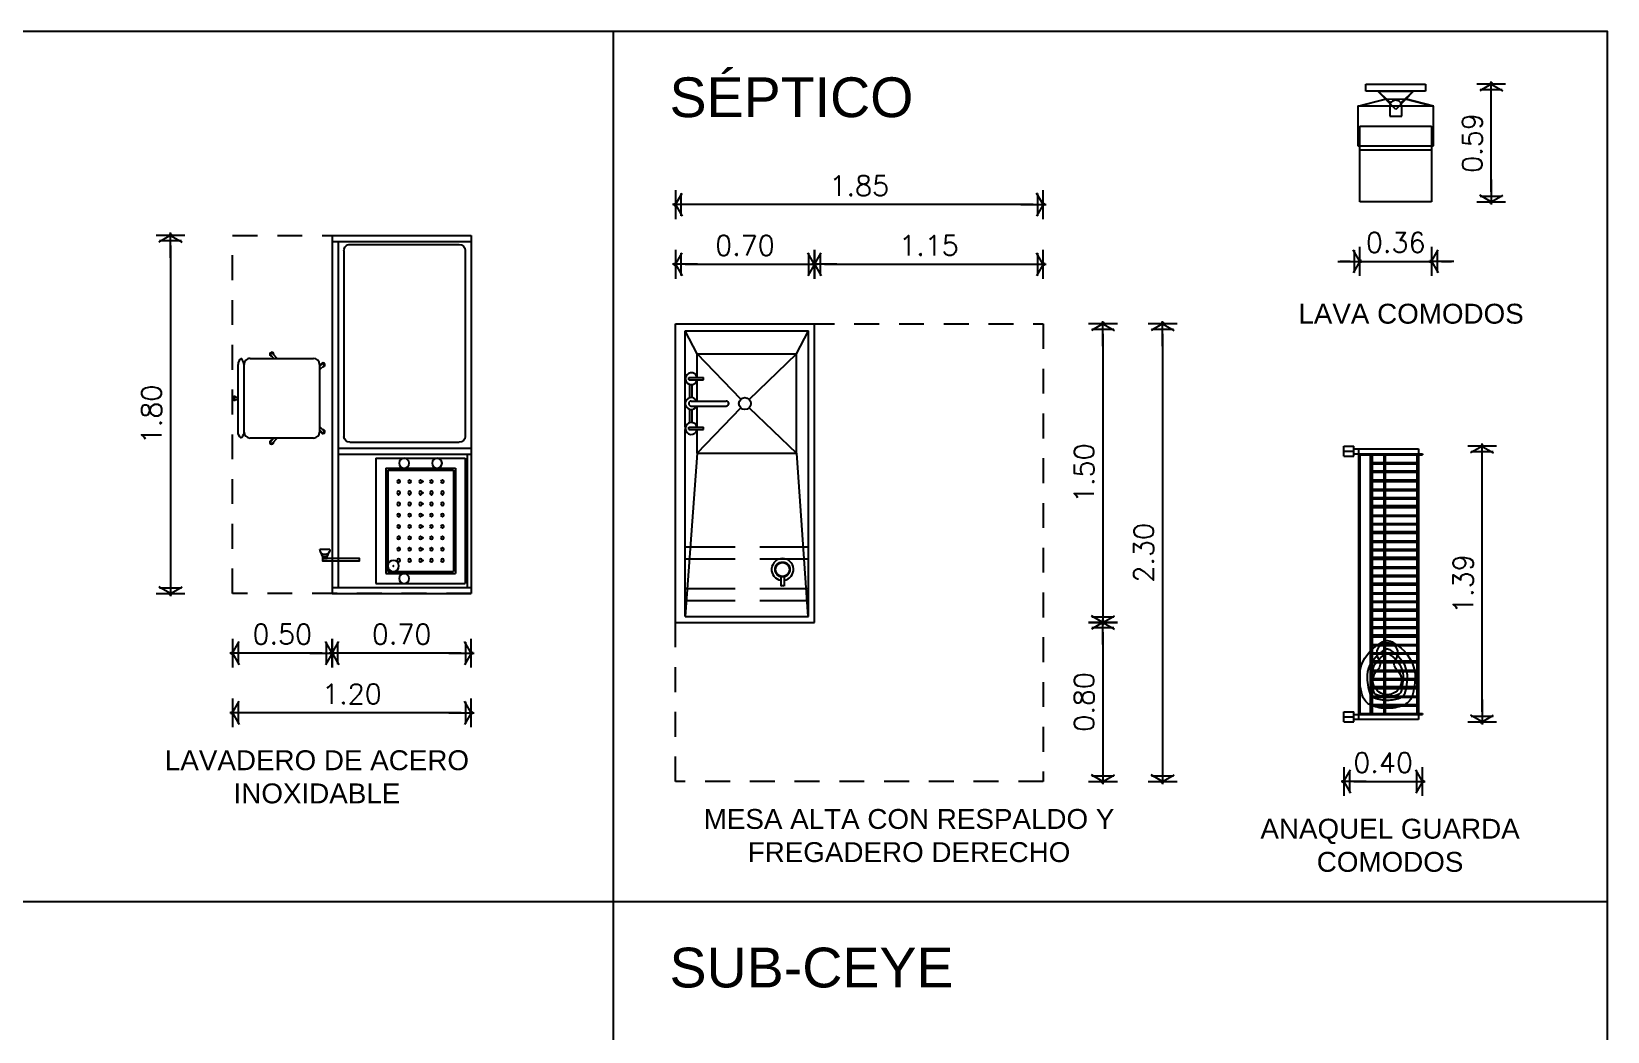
# Model space of a CAD drawing. Header units: millimetres. Extents: x 0 to 53.7, y -32.2 to -5.1.
# Drawn here: x 45.76 to 53.69, y -10.94 to -5.92 of the extents above; entities that cross this region are included whole.
import ezdxf

# ---------------------------------------------------------------- set-up
doc = ezdxf.new("R2010")
doc.units = ezdxf.units.MM
doc.header["$MEASUREMENT"] = 0
doc.linetypes.add('DASHED2', pattern=[0.375, 0.25, -0.125])
doc.linetypes.add('HIDDEN2', pattern=[0.1875, 0.125, -0.0625])
for name, color, linetype in [('Cot', 8, 'Continuous'), ('Mob', 8, 'Continuous'), ('Proy', 9, 'HIDDEN2'), ('Tex', 2, 'Continuous')]:
    doc.layers.add(name, color=color, linetype=linetype)
doc.styles.add('ARIAL', font='arial.ttf')
doc.styles.add('ROMANS', font='romans.shx')
doc.dimstyles.new('PAÑO', dxfattribs={"dimscale": 0.5, "dimtxt": 0.2, "dimasz": 0.1, "dimexe": 0.18, "dimexo": 0.0625, "dimgap": 0.09, "dimtad": 1, "dimzin": 0, "dimdsep": 46, "dimtxsty": 'ROMANS', "dimblk1": 'COTP', "dimblk2": 'COTP', "dimsah": 1, "dimcen": 0.09, "dimse1": 1, "dimse2": 1, "dimclrd": 256, "dimclrt": 2, "dimaunit": 1, "dimadec": 0, "dimazin": 0, "dimtfac": 1, "dimtix": 1, "dimtmove": 2, "dimatfit": 0, "dimldrblk": 'COTP', "dimfxl": 0.18, "dimtolj": 1, "dimtzin": 0, "dimarcsym": 0})

# ---------------------------------------------------------------- blocks, each defined once
blk = doc.blocks.new('A$C59090C2A')
at = {"linetype": 'Continuous'}
for p, q in [((0, -0.7), (0, 0)), ((1.8, 0), (0, 0)), ((0.03, -0.7), (0.03, 0)), ((0.7, -0.67), (0.7, 0)), ((0.73, -0.67), (0.73, 0)), ((1.77, -0.7), (1.77, 0)), ((1.8, -0.7), (1.8, 0)), ((0.7, -0.02), (0.03, -0.02)), ((0.05, -0.48), (0.05, -0.03)), ((0.68, -0.03), (0.05, -0.03)), ((0.68, -0.48), (0.68, -0.03)), ((0.76, -0.61), (0.76, -0.06)), ((1.725, -0.03), (0.79, -0.03)), ((1.755, -0.61), (1.755, -0.06)), ((0.1, -0.43), (0.1, -0.08)), ((0.63, -0.08), (0.1, -0.08)), ((0.11, -0.42), (0.11, -0.09)), ((0.62, -0.09), (0.11, -0.09)), ((0.62, -0.42), (0.62, -0.09)), ((0.63, -0.43), (0.63, -0.08)), ((0.63, -0.43), (0.1, -0.43)), ((0.62, -0.42), (0.11, -0.42)), ((0.68, -0.48), (0.05, -0.48)), ((1.8, -0.7), (0, -0.7)), ((1.77, -0.67), (0.03, -0.67)), ((0.1841, -0.7245), (0.2104, -0.7128)), ((0.2213, -0.7106), (0.2213, -0.7606)), ((1.725, -0.64), (0.79, -0.64)), ((0.1841, -0.7468), (0.2104, -0.7585))]:
    blk.add_line(p, q, dxfattribs=at)
for points in [[(0.1755, -0.7472), (0.1635, -0.7472), (0.1635, -0.5623), (0.1755, -0.5623)], [(0.1755, -0.724), (0.1841, -0.724), (0.1841, -0.7472), (0.1755, -0.7472)]]:
    blk.add_lwpolyline(points, close=True, dxfattribs=at)
for centre, radius in [((0.1667, -0.145), 0.00747), ((0.2233, -0.145), 0.00747), ((0.28, -0.145), 0.00747), ((0.3367, -0.145), 0.00747), ((0.3933, -0.145), 0.00747), ((0.45, -0.145), 0.00747), ((0.5067, -0.145), 0.00747), ((0.5633, -0.145), 0.00747), ((0.655, -0.1721), 0.0251), ((0.1667, -0.2), 0.00747), ((0.2233, -0.2), 0.00747), ((0.28, -0.2), 0.00747), ((0.3367, -0.2), 0.00747), ((0.3933, -0.2), 0.00747), ((0.45, -0.2), 0.00747), ((0.5067, -0.2), 0.00747), ((0.5633, -0.2), 0.00747), ((0.0749, -0.3377), 0.0251), ((0.1667, -0.255), 0.00747), ((0.1667, -0.31), 0.00747), ((0.2233, -0.255), 0.00747), ((0.2233, -0.31), 0.00747), ((0.28, -0.255), 0.00747), ((0.28, -0.31), 0.00747), ((0.3367, -0.255), 0.00747), ((0.3367, -0.31), 0.00747), ((0.3933, -0.255), 0.00747), ((0.3933, -0.31), 0.00747), ((0.45, -0.255), 0.00747), ((0.45, -0.31), 0.00747), ((0.5067, -0.255), 0.00747), ((0.5067, -0.31), 0.00747), ((0.5633, -0.255), 0.00747), ((0.5633, -0.31), 0.00747), ((0.655, -0.3377), 0.0251), ((0.1383, -0.3917), 0.0284), ((0.1383, -0.3917), 0.00149), ((0.1667, -0.365), 0.00747), ((0.2233, -0.365), 0.00747), ((0.28, -0.365), 0.00747), ((0.3367, -0.365), 0.00747), ((0.3933, -0.365), 0.00747), ((0.45, -0.365), 0.00747), ((0.5067, -0.365), 0.00747), ((0.5633, -0.365), 0.00747)]:
    blk.add_circle(centre, radius, dxfattribs=at)
for centre, radius, start, end in [((0.79, -0.06), 0.03, 90, 180), ((1.725, -0.06), 0.03, 0, 90), ((0.79, -0.61), 0.03, 180, 270), ((1.725, -0.61), 0.03, 270, 0), ((0.2206, -0.7356), 0.025, 88.36659, 271.63341)]:
    blk.add_arc(centre, radius, start, end, dxfattribs=at)
for p in [(0.4958, -0.145), (0.4958, -0.2), (0.1667, -0.2442), (0.2233, -0.2442), (0.28, -0.2442), (0.3367, -0.2442), (0.3933, -0.2442), (0.45, -0.2442), (0.4958, -0.255), (0.4958, -0.31), (0.5067, -0.2442), (0.5633, -0.2442), (0.4958, -0.365)]:
    blk.add_point(p, dxfattribs=at)
blk = doc.blocks.new('1 NIVEL$0$TOCOCIRUGIA$0$1003')
at = {"linetype": 'Continuous', "ltscale": 0.01}
for p, q in [((-0.458, 0.163), (-0.4375, 0.1428)), ((-0.4502, 0.1722), (-0.4372, 0.1592)), ((-0.4375, -0.17), (-0.4375, 0.17)), ((-0.4075, 0.2), (-0.0875, 0.2)), ((-0.2014, 0.2252), (-0.2237, 0.2)), ((-0.1923, 0.2174), (-0.2078, 0.2)), ((-0.0575, 0.17), (-0.0575, -0.17)), ((-0.0275, 0.17), (-0.0275, -0.17)), ((-0.01, 0.006), (-0.0275, 0.006)), ((-0.01, -0.006), (-0.0275, -0.006)), ((-0.458, -0.163), (-0.4375, -0.1428)), ((-0.4502, -0.1722), (-0.4372, -0.1592)), ((-0.0875, -0.2), (-0.4075, -0.2)), ((-0.2014, -0.2252), (-0.2237, -0.2)), ((-0.1923, -0.2174), (-0.2078, -0.2))]:
    blk.add_line(p, q, dxfattribs=at)
for centre, radius, start, end in [((-0.4545, 0.1679), 0.01, 352.18489, 278.85232), ((-0.4545, 0.1679), 0.006, 42.44267, 238.19135), ((-0.4075, 0.17), 0.03, 90, 180), ((-0.1969, 0.2212), 0.01, 264.88782, 191.64799), ((-0.1969, 0.2212), 0.006, 311.22113, 140.27917), ((-0.0875, 0.17), 0.03, 0, 90), ((-0.01, 0), 0.01, 216.8699, 143.1301), ((-0.01, 0), 0.006, 270, 90), ((-0.4545, -0.1679), 0.01, 81.14768, 7.81511), ((-0.4545, -0.1679), 0.006, 121.80865, 317.55733), ((-0.4075, -0.17), 0.03, 180, 270), ((-0.1969, -0.2212), 0.01, 168.35201, 95.11218), ((-0.1969, -0.2212), 0.006, 219.72083, 48.77887), ((-0.0875, -0.17), 0.03, 270, 0)]:
    blk.add_arc(centre, radius, start, end, dxfattribs=at)
for points in [[(-0.0575, 0.17), (-0.0529, 0.1857), (-0.044, 0.2165), (-0.0246, 0.1774), (-0.0275, 0.17)], [(-0.0575, -0.17), (-0.0529, -0.1857), (-0.044, -0.2165), (-0.0246, -0.1774), (-0.0275, -0.17)]]:
    blk.add_open_spline(points, degree=3, knots=[0, 0, 0, 0, 0.03324179, 0.065201, 0.065201, 0.065201, 0.065201], dxfattribs=at)
blk = doc.blocks.new('COTP')
at = {"color": 0}
for p, q in [((-2.24, 0), (0.28, 0)), ((0, -1.45), (0, 1.45))]:
    blk.add_line(p, q, dxfattribs=at)
at = {"color": 2}
for p, q in [((0.1, -0.17), (-0.67, 1.16)), ((0.1, 0.17), (-0.67, -1.16)), ((-0.56, -1.11), (-0.56, 1.11))]:
    blk.add_line(p, q, dxfattribs=at)
blk = doc.blocks.new('*D770')
at = {"layer": 'Cot', "lineweight": -2, "transparency": 16777216}
blk.add_line((47.9237, -9.0409), (47.3237, -9.0409), dxfattribs=at)
at = {"layer": 'Defpoints', "color": 0, "transparency": 16777216}
for p in [(47.2737, -8.7409), (47.9737, -8.7409), (47.2737, -9.0409)]:
    blk.add_point(p, dxfattribs=at)
at = {"layer": 'Cot', "lineweight": -2, "transparency": 16777216, "xscale": 0.05, "yscale": 0.05, "zscale": 0.05, "rotation": 180}
blk.add_blockref('COTP', (47.2737, -9.0409), dxfattribs=at)
at = {"layer": 'Cot', "lineweight": -2, "transparency": 16777216, "xscale": 0.05, "yscale": 0.05, "zscale": 0.05}
blk.add_blockref('COTP', (47.9737, -9.0409), dxfattribs=at)
at = {"layer": 'Cot', "color": 2, "transparency": 16777216, "insert": (47.6237, -8.9459), "char_height": 0.1, "attachment_point": 5, "style": 'ROMANS'}
blk.add_mtext('\\A1;0.70', dxfattribs=at)
blk = doc.blocks.new('*D771')
at = {"layer": 'Cot', "lineweight": -2, "transparency": 16777216}
blk.add_line((47.2237, -9.0409), (46.8237, -9.0409), dxfattribs=at)
at = {"layer": 'Defpoints', "color": 0, "transparency": 16777216}
for p in [(46.7737, -8.7409), (47.2737, -8.7409), (46.7737, -9.0409)]:
    blk.add_point(p, dxfattribs=at)
at = {"layer": 'Cot', "lineweight": -2, "transparency": 16777216, "xscale": 0.05, "yscale": 0.05, "zscale": 0.05, "rotation": 180}
blk.add_blockref('COTP', (46.7737, -9.0409), dxfattribs=at)
at = {"layer": 'Cot', "lineweight": -2, "transparency": 16777216, "xscale": 0.05, "yscale": 0.05, "zscale": 0.05}
blk.add_blockref('COTP', (47.2737, -9.0409), dxfattribs=at)
at = {"layer": 'Cot', "color": 2, "transparency": 16777216, "insert": (47.0237, -8.9459), "char_height": 0.1, "attachment_point": 5, "style": 'ROMANS'}
blk.add_mtext('\\A1;0.50', dxfattribs=at)
blk = doc.blocks.new('*D772')
at = {"layer": 'Cot', "lineweight": -2, "transparency": 16777216}
blk.add_line((47.9237, -9.3409), (46.8237, -9.3409), dxfattribs=at)
at = {"layer": 'Defpoints', "color": 0, "transparency": 16777216}
for p in [(46.7737, -7.7588), (47.9737, -7.8409), (46.7737, -9.3409)]:
    blk.add_point(p, dxfattribs=at)
at = {"layer": 'Cot', "lineweight": -2, "transparency": 16777216, "xscale": 0.05, "yscale": 0.05, "zscale": 0.05, "rotation": 180}
blk.add_blockref('COTP', (46.7737, -9.3409), dxfattribs=at)
at = {"layer": 'Cot', "lineweight": -2, "transparency": 16777216, "xscale": 0.05, "yscale": 0.05, "zscale": 0.05}
blk.add_blockref('COTP', (47.9737, -9.3409), dxfattribs=at)
at = {"layer": 'Cot', "color": 2, "transparency": 16777216, "insert": (47.3737, -9.2459), "char_height": 0.1, "attachment_point": 5, "style": 'ROMANS'}
blk.add_mtext('\\A1;1.20', dxfattribs=at)
blk = doc.blocks.new('*D773')
at = {"layer": 'Cot', "lineweight": -2, "transparency": 16777216}
blk.add_line((46.4614, -6.9909), (46.4614, -8.6909), dxfattribs=at)
at = {"layer": 'Defpoints', "color": 0, "transparency": 16777216}
for p in [(46.7737, -6.9409), (46.4614, -8.7409), (46.7737, -8.7409)]:
    blk.add_point(p, dxfattribs=at)
at = {"layer": 'Cot', "lineweight": -2, "transparency": 16777216, "xscale": 0.05, "yscale": 0.05, "zscale": 0.05}
for p, rotation in [((46.4614, -6.9409), 90), ((46.4614, -8.7409), 270)]:
    blk.add_blockref('COTP', p, dxfattribs=dict(at, rotation=rotation))
at = {"layer": 'Cot', "color": 2, "transparency": 16777216, "insert": (46.3664, -7.8409), "char_height": 0.1, "attachment_point": 5, "rotation": 90, "style": 'ROMANS'}
blk.add_mtext('\\A1;1.80', dxfattribs=at)
blk = doc.blocks.new('1-LAVA-COMODOS')
for p, q in [((-0.15, -0.035), (-0.15, 0)), ((-0.15, 0), (0.15, 0)), ((0.15, 0), (0.15, -0.035)), ((-0.19, -0.11), (-0.0479, -0.07295)), ((-0.19, -0.11), (-0.05156, -0.07391)), ((0.15, -0.035), (-0.15, -0.035)), ((-0.09, -0.035), (-0.02508, -0.09353)), ((-0.09, -0.035), (0.09, -0.035)), ((0, -0.12609), (-0.09, -0.035)), ((-0.05156, -0.07391), (0.04791, -0.07295)), ((0.09, -0.035), (0, -0.12609)), ((0.09, -0.035), (0.02508, -0.09353)), ((0.19, -0.11), (0.04791, -0.07295)), ((0.04791, -0.07295), (0.19, -0.11)), ((0.19, -0.11), (-0.19, -0.11)), ((-0.19, -0.11), (-0.19, -0.31)), ((0.19, -0.11), (-0.19, -0.11)), ((-0.029423, -0.104146), (-0.03, -0.11)), ((-0.03, -0.11), (-0.03, -0.16)), ((-0.03, -0.11), (-0.03, -0.11)), ((-0.027716, -0.098518), (-0.029423, -0.104146)), ((-0.024943, -0.093331), (-0.027716, -0.098518)), ((-0.021211, -0.088784), (-0.024943, -0.093331)), ((-0.016663, -0.085053), (-0.021211, -0.088784)), ((-0.011475, -0.082282), (-0.016663, -0.085053)), ((-0.005846, -0.080575), (-0.011475, -0.082282)), ((0, -0.08), (-0.005846, -0.080575)), ((0.005847, -0.080575), (0, -0.08)), ((0.011475, -0.082282), (0.005847, -0.080575)), ((0.016663, -0.085053), (0.011475, -0.082282)), ((0.021211, -0.088784), (0.016663, -0.085053)), ((0.024943, -0.093331), (0.021211, -0.088784)), ((0.027716, -0.098518), (0.024943, -0.093331)), ((0.029423, -0.104146), (0.027716, -0.098518)), ((0.03, -0.11), (0.029423, -0.104146)), ((0.03, -0.16), (0.03, -0.11)), ((0.19, -0.31), (0.19, -0.11)), ((-0.18, -0.59), (-0.18, -0.21)), ((-0.18, -0.21), (0.18, -0.21)), ((-0.03, -0.16), (0.03, -0.16)), ((0.18, -0.21), (0.18, -0.59)), ((-0.19, -0.31), (0.19, -0.31)), ((-0.18, -0.31), (0.18, -0.31)), ((-0.18, -0.59), (-0.18, -0.31)), ((0.18, -0.31), (0.18, -0.59)), ((-0.18, -0.33), (0.18, -0.33)), ((0.18, -0.59), (-0.18, -0.59)), ((0.18, -0.59), (-0.18, -0.59))]:
    blk.add_line(p, q)
blk = doc.blocks.new('A$C2FC920FD')
at = {"ltscale": 0.25}
for p, q in [((-0.395, 1.3475), (-0.395, 1.3425)), ((-0.05, 1.3475), (-0.395, 1.3475)), ((-0.375, 1.3725), (-0.375, 1.3475)), ((-0.05, 1.3725), (-0.375, 1.3725)), ((-0.134, 0.0375), (-0.134, 1.3475)), ((-0.075, 0.0125), (-0.075, 1.3725)), ((0, 1.385), (-0.05, 1.385)), ((-0.05, 1.335), (-0.05, 1.385)), ((0, 1.36), (-0.05, 1.36)), ((0, 1.335), (0, 1.385)), ((-0.075, 1.3425), (-0.395, 1.3425)), ((-0.375, 1.3425), (-0.375, 0.0425)), ((-0.366, 1.3425), (-0.366, 0.0425)), ((-0.143, 1.3037), (-0.366, 1.3037)), ((-0.143, 1.2977), (-0.366, 1.2977)), ((-0.209, 0.0425), (-0.209, 1.3425)), ((-0.203, 0.0425), (-0.203, 1.3425)), ((-0.143, 0.0425), (-0.143, 1.3425)), ((-0.081, 0.0425), (-0.081, 1.3425)), ((0, 1.335), (-0.05, 1.335)), ((-0.134, 1.217), (-0.375, 1.217)), ((-0.134, 1.208), (-0.375, 1.208)), ((-0.143, 1.2618), (-0.366, 1.2618)), ((-0.143, 1.2558), (-0.366, 1.2558)), ((-0.143, 1.1692), (-0.366, 1.1692)), ((-0.143, 1.1632), (-0.366, 1.1632)), ((-0.143, 1.1273), (-0.366, 1.1273)), ((-0.143, 1.1213), (-0.366, 1.1213)), ((-0.134, 1.087), (-0.375, 1.087)), ((-0.134, 1.078), (-0.375, 1.078)), ((-0.143, 1.0392), (-0.366, 1.0392)), ((-0.143, 1.0332), (-0.366, 1.0332)), ((-0.134, 0.957), (-0.375, 0.957)), ((-0.143, 0.9973), (-0.366, 0.9973)), ((-0.143, 0.9913), (-0.366, 0.9913)), ((-0.134, 0.948), (-0.375, 0.948)), ((-0.143, 0.9092), (-0.366, 0.9092)), ((-0.143, 0.9032), (-0.366, 0.9032)), ((-0.134, 0.827), (-0.375, 0.827)), ((-0.134, 0.818), (-0.375, 0.818)), ((-0.143, 0.8673), (-0.366, 0.8673)), ((-0.143, 0.8613), (-0.366, 0.8613)), ((-0.143, 0.7792), (-0.366, 0.7792)), ((-0.143, 0.7732), (-0.366, 0.7732)), ((-0.143, 0.7373), (-0.366, 0.7373)), ((-0.143, 0.7313), (-0.366, 0.7313)), ((-0.134, 0.697), (-0.375, 0.697)), ((-0.134, 0.688), (-0.375, 0.688)), ((-0.143, 0.6492), (-0.366, 0.6492)), ((-0.143, 0.6432), (-0.366, 0.6432)), ((-0.134, 0.567), (-0.375, 0.567)), ((-0.134, 0.558), (-0.375, 0.558)), ((-0.143, 0.6073), (-0.366, 0.6073)), ((-0.143, 0.6013), (-0.366, 0.6013)), ((-0.143, 0.5192), (-0.366, 0.5192)), ((-0.143, 0.5132), (-0.366, 0.5132)), ((-0.143, 0.4773), (-0.366, 0.4773)), ((-0.134, 0.437), (-0.375, 0.437)), ((-0.134, 0.428), (-0.375, 0.428)), ((-0.143, 0.4713), (-0.366, 0.4713)), ((-0.143, 0.3892), (-0.366, 0.3892)), ((-0.143, 0.3832), (-0.366, 0.3832)), ((-0.143, 0.3473), (-0.366, 0.3473)), ((-0.143, 0.3413), (-0.366, 0.3413)), ((-0.134, 0.307), (-0.375, 0.307)), ((-0.134, 0.298), (-0.375, 0.298)), ((-0.143, 0.2592), (-0.366, 0.2592)), ((-0.143, 0.2532), (-0.366, 0.2532)), ((-0.134, 0.177), (-0.375, 0.177)), ((-0.134, 0.168), (-0.375, 0.168)), ((-0.143, 0.2173), (-0.366, 0.2173)), ((-0.143, 0.2113), (-0.366, 0.2113)), ((-0.143, 0.1292), (-0.366, 0.1292)), ((-0.143, 0.1232), (-0.366, 0.1232)), ((-0.143, 0.0873), (-0.366, 0.0873)), ((-0.143, 0.0813), (-0.366, 0.0813)), ((-0.395, 0.0425), (-0.395, 0.0375)), ((-0.075, 0.0425), (-0.395, 0.0425)), ((-0.05, 0.0375), (-0.395, 0.0375)), ((-0.375, 0.0375), (-0.375, 0.0125)), ((-0.375, 0.0125), (-0.05, 0.0125)), ((0, 0.05), (-0.05, 0.05)), ((-0.05, 0), (-0.05, 0.05)), ((0, 0.025), (-0.05, 0.025)), ((0, 0), (-0.05, 0)), ((0, 0), (0, 0.05))]:
    blk.add_line(p, q, dxfattribs=at)
for p, q in [((-0.141, 0.9188), (-0.141, 0.9313)), ((-0.141, 0.6688), (-0.141, 0.6813))]:
    blk.add_line(p, q)
for centre, radius, start, end in [((-0.2181, 0.3458, 0), 0.052, 316.23826, 223.76174), ((-0.1095, 0.1654, 0), 0.2711, 121.16719, 126.33555), ((-0.2181, 0.3561, 0), 0.052, 52.47103, 127.52897), ((-0.3267, 0.1654, 0), 0.2711, 53.66445, 58.83281), ((-0.161, 0.2184, 0), 0.1981, 123.41907, 174.30393), ((-0.2751, 0.2184, 0), 0.1981, 5.69607, 56.58093), ((0.0102, 0.2329, 0), 0.3683, 179.1977, 196.69807), ((-0.2181, 0.2081, 0), 0.072, 131.54111, 48.45889), ((-0.3012, 0.2945, 0), 0.0481, 310.3733, 18.55251), ((-0.1349, 0.2945, 0), 0.0481, 161.44749, 229.6267), ((-0.3785, 0.2282, 0), 0.3006, 339.11542, 1.88467), ((-0.2627, 0.1616, 0), 0.087, 203.35598, 246.58578), ((-0.2232, 0.2743, 0), 0.2063, 248.94924, 271.41556), ((-0.213, 0.2743, 0), 0.2063, 268.58444, 291.05076), ((-0.1696, 0.1553, 0), 0.0797, 292.71482, 334.53953)]:
    blk.add_arc(centre, radius, start, end)
at = {"ltscale": 0.03}
for centre, radius, start, end in [((-0.161, 0.2184, 0), 0.1581, 123.05602, 173.70136), ((-0.161, 0.2184, 0), 0.1381, 122.80266, 174.30393), ((-0.1095, 0.1654, 0), 0.2311, 121.20822, 126.59222), ((-0.1095, 0.1654, 0), 0.2111, 121.38075, 126.76169), ((-0.2184, 0.3512, 0), 0.016, 56.75633, 132.51092), ((-0.2181, 0.3449, 0), 0.00146, 27.64988, 152.35012), ((-0.3267, 0.1654, 0), 0.2111, 53.23831, 58.61925), ((-0.3267, 0.1654, 0), 0.2311, 53.40778, 59.5595), ((-0.2751, 0.2184, 0), 0.1381, 6.49611, 57.19734), ((-0.2751, 0.2184, 0), 0.1581, 6.16858, 56.94398), ((0.0102, 0.2329, 0), 0.3283, 179.50432, 196.24106), ((0.0102, 0.2329, 0), 0.3083, 179.1977, 195.89029), ((-0.3785, 0.2282, 0), 0.2406, 339.84998, 1.39273), ((-0.3785, 0.2282, 0), 0.2606, 339.5153, 1.58596), ((-0.2627, 0.1616, 0), 0.047, 205.84165, 245.67996), ((-0.2627, 0.1616, 0), 0.027, 208.97551, 244.49314), ((-0.2232, 0.2743, 0), 0.1663, 249.26185, 271.75607), ((-0.2232, 0.2743, 0), 0.1463, 249.53276, 271.99617), ((-0.213, 0.2743, 0), 0.1463, 268.00383, 289.38473), ((-0.213, 0.2743, 0), 0.1663, 268.24393, 290.8267), ((-0.1696, 0.1553, 0), 0.0397, 293.45227, 332.55109)]:
    blk.add_arc(centre, radius, start, end, dxfattribs=at)
at = {"ltscale": 0.01}
blk.add_arc((-0.1696, 0.1553, 0), 0.0197, 285.41229, 329.5581, dxfattribs=at)
blk = doc.blocks.new('A$C0E675AD5')
at = {"linetype": 'Continuous'}
for p, q in [((0, 0), (0.7, 0)), ((0, -0.5187), (0, 0)), ((0.7, -1.5), (0.7, 0)), ((0.05, -0.035), (0.67, -0.035)), ((0.11, -0.15), (0.05, -0.035)), ((0.05, -0.5187), (0.05, -0.035)), ((0.61, -0.15), (0.67, -0.035)), ((0.67, -1.47), (0.67, -0.035)), ((0.11, -0.15), (0.61, -0.15)), ((0.3292, -0.3784), (0.11, -0.15)), ((0.11, -0.2687), (0.11, -0.15)), ((0.3716, -0.3792), (0.61, -0.15)), ((0.61, -0.65), (0.61, -0.15)), ((0.05, -0.2687), (0.0507, -0.2687)), ((0.05, -0.2812), (0.0507, -0.2812)), ((0.0675, -0.2812), (0.0675, -0.2687)), ((0.0675, -0.2687), (0.141, -0.2687)), ((0.0675, -0.2812), (0.141, -0.2812)), ((0.0731, -0.3708), (0.0731, -0.3042)), ((0.0851, -0.3704), (0.0851, -0.3046)), ((0.11, -0.3875), (0.11, -0.2812)), ((0.141, -0.2812), (0.141, -0.2687)), ((0.08, -0.3875), (0.2564, -0.3875)), ((0.0731, -0.4958), (0.0731, -0.4292)), ((0.08, -0.4125), (0.2564, -0.4125)), ((0.0851, -0.4954), (0.0851, -0.4296)), ((0.11, -0.5187), (0.11, -0.4125)), ((0.11, -0.65), (0.3292, -0.4216)), ((0.3716, -0.4208), (0.61, -0.65)), ((0, -1.5), (0, -0.5187)), ((0.05, -0.5187), (0.0507, -0.5187)), ((0.05, -1.47), (0.05, -0.5312)), ((0.05, -0.5312), (0.0507, -0.5312)), ((0.0675, -0.5187), (0.141, -0.5187)), ((0.0675, -0.5312), (0.0675, -0.5187)), ((0.0675, -0.5312), (0.141, -0.5312)), ((0.11, -0.65), (0.11, -0.5312)), ((0.141, -0.5312), (0.141, -0.5187)), ((0.11, -0.65), (0.05, -1.47)), ((0.11, -0.65), (0.61, -0.65)), ((0.61, -0.65), (0.6667, -1.47)), ((0, -1.5), (0.7, -1.5)), ((0.05, -1.47), (0.67, -1.47))]:
    blk.add_line(p, q, dxfattribs=at)
at = {"linetype": 'DASHED2'}
for p, q in [((0.05, -1.12), (0.67, -1.12)), ((0.05, -1.18), (0.67, -1.18)), ((0.05, -1.3299), (0.67, -1.3299)), ((0.05, -1.39), (0.67, -1.39))]:
    blk.add_line(p, q, dxfattribs=at)
for p, q in [((0.5309, -1.2707), (0.5309, -1.3185)), ((0.5469, -1.2707), (0.5469, -1.3185))]:
    blk.add_line(p, q)
at = {"linetype": 'HIDDEN2', "ltscale": 0.25}
for q in [(0, -1.45), (0.05, -1.5)]:
    blk.add_line((0, -1.5), q, dxfattribs=at)
at = {"linetype": 'Continuous'}
blk.add_circle((0.35, -0.4), 0.03, dxfattribs=at)
for radius in [0.0375, 0.035]:
    blk.add_circle((0.5389, -1.2341), radius)
for centre, radius, start, end in [((0.08, -0.275), 0.03, 12.0247, 347.9753), ((0.08, -0.4), 0.03, 24.62432, 335.37568), ((0.08, -0.4), 0.0125, 90, 270), ((0.2564, -0.4), 0.0125, 270, 90), ((0.08, -0.525), 0.03, 12.0247, 347.9753)]:
    blk.add_arc(centre, radius, start, end, dxfattribs=at)
for centre, radius, start, end in [((0.5389, -1.2341), 0.055, 278.3636, 261.6364), ((0.5389, -1.3275), 0.012, 48.31252, 131.68748)]:
    blk.add_arc(centre, radius, start, end)
blk = doc.blocks.new('*D814')
at = {"layer": 'Cot', "lineweight": -2, "transparency": 16777216}
blk.add_line((49.0499, -7.0861), (49.6499, -7.0861), dxfattribs=at)
at = {"layer": 'Defpoints', "color": 0, "transparency": 16777216}
for p in [(49.6999, -7.0861), (48.9999, -7.3861), (49.6999, -7.3861)]:
    blk.add_point(p, dxfattribs=at)
at = {"layer": 'Cot', "lineweight": -2, "transparency": 16777216, "xscale": 0.05, "yscale": 0.05, "zscale": 0.05, "rotation": 180}
blk.add_blockref('COTP', (48.9999, -7.0861), dxfattribs=at)
at = {"layer": 'Cot', "lineweight": -2, "transparency": 16777216, "xscale": 0.05, "yscale": 0.05, "zscale": 0.05}
blk.add_blockref('COTP', (49.6999, -7.0861), dxfattribs=at)
at = {"layer": 'Cot', "color": 2, "transparency": 16777216, "insert": (49.3499, -6.9911), "char_height": 0.1, "attachment_point": 5, "style": 'ROMANS'}
blk.add_mtext('\\A1;0.70', dxfattribs=at)
blk = doc.blocks.new('*D815')
at = {"layer": 'Cot', "lineweight": -2, "transparency": 16777216}
blk.add_line((49.7499, -7.0861), (50.7999, -7.0861), dxfattribs=at)
at = {"layer": 'Defpoints', "color": 0, "transparency": 16777216}
for p in [(50.8499, -7.0861), (49.6999, -7.3861), (50.8499, -7.3861)]:
    blk.add_point(p, dxfattribs=at)
at = {"layer": 'Cot', "lineweight": -2, "transparency": 16777216, "xscale": 0.05, "yscale": 0.05, "zscale": 0.05, "rotation": 180}
blk.add_blockref('COTP', (49.6999, -7.0861), dxfattribs=at)
at = {"layer": 'Cot', "lineweight": -2, "transparency": 16777216, "xscale": 0.05, "yscale": 0.05, "zscale": 0.05}
blk.add_blockref('COTP', (50.8499, -7.0861), dxfattribs=at)
at = {"layer": 'Cot', "color": 2, "transparency": 16777216, "insert": (50.2749, -6.9911), "char_height": 0.1, "attachment_point": 5, "style": 'ROMANS'}
blk.add_mtext('\\A1;1.15', dxfattribs=at)
blk = doc.blocks.new('*D816')
at = {"layer": 'Cot', "lineweight": -2, "transparency": 16777216}
blk.add_line((50.7999, -6.7861), (49.0499, -6.7861), dxfattribs=at)
at = {"layer": 'Defpoints', "color": 0, "transparency": 16777216}
for p in [(48.9999, -6.7861), (48.9999, -7.3861), (50.8499, -7.3861)]:
    blk.add_point(p, dxfattribs=at)
at = {"layer": 'Cot', "lineweight": -2, "transparency": 16777216, "xscale": 0.05, "yscale": 0.05, "zscale": 0.05, "rotation": 180}
blk.add_blockref('COTP', (48.9999, -6.7861), dxfattribs=at)
at = {"layer": 'Cot', "lineweight": -2, "transparency": 16777216, "xscale": 0.05, "yscale": 0.05, "zscale": 0.05}
blk.add_blockref('COTP', (50.8499, -6.7861), dxfattribs=at)
at = {"layer": 'Cot', "color": 2, "transparency": 16777216, "insert": (49.9249, -6.6911), "char_height": 0.1, "attachment_point": 5, "style": 'ROMANS'}
blk.add_mtext('\\A1;1.85', dxfattribs=at)
blk = doc.blocks.new('*D817')
at = {"layer": 'Cot', "lineweight": -2, "transparency": 16777216}
blk.add_line((51.1499, -7.4361), (51.1499, -8.8361), dxfattribs=at)
at = {"layer": 'Defpoints', "color": 0, "transparency": 16777216}
for p in [(49.6999, -7.3861), (49.6999, -8.8861), (51.1499, -8.8861)]:
    blk.add_point(p, dxfattribs=at)
at = {"layer": 'Cot', "lineweight": -2, "transparency": 16777216, "xscale": 0.05, "yscale": 0.05, "zscale": 0.05}
for p, rotation in [((51.1499, -7.3861), 90), ((51.1499, -8.8861), 270)]:
    blk.add_blockref('COTP', p, dxfattribs=dict(at, rotation=rotation))
at = {"layer": 'Cot', "color": 2, "transparency": 16777216, "insert": (51.0549, -8.1361), "char_height": 0.1, "attachment_point": 5, "rotation": 90, "style": 'ROMANS'}
blk.add_mtext('\\A1;1.50', dxfattribs=at)
blk = doc.blocks.new('*D818')
at = {"layer": 'Cot', "lineweight": -2, "transparency": 16777216}
blk.add_line((51.1499, -8.9361), (51.1499, -9.6361), dxfattribs=at)
at = {"layer": 'Defpoints', "color": 0, "transparency": 16777216}
for p in [(49.6999, -8.8861), (50.8499, -9.6861), (51.1499, -9.6861)]:
    blk.add_point(p, dxfattribs=at)
at = {"layer": 'Cot', "lineweight": -2, "transparency": 16777216, "xscale": 0.05, "yscale": 0.05, "zscale": 0.05}
for p, rotation in [((51.1499, -8.8861), 90), ((51.1499, -9.6861), 270)]:
    blk.add_blockref('COTP', p, dxfattribs=dict(at, rotation=rotation))
at = {"layer": 'Cot', "color": 2, "transparency": 16777216, "insert": (51.0549, -9.2861), "char_height": 0.1, "attachment_point": 5, "rotation": 90, "style": 'ROMANS'}
blk.add_mtext('\\A1;0.80', dxfattribs=at)
blk = doc.blocks.new('*D819')
at = {"layer": 'Cot', "lineweight": -2, "transparency": 16777216}
blk.add_line((51.4499, -7.4361), (51.4499, -9.6361), dxfattribs=at)
at = {"layer": 'Defpoints', "color": 0, "transparency": 16777216}
for p in [(50.8499, -7.3861), (50.8499, -9.6861), (51.4499, -9.6861)]:
    blk.add_point(p, dxfattribs=at)
at = {"layer": 'Cot', "lineweight": -2, "transparency": 16777216, "xscale": 0.05, "yscale": 0.05, "zscale": 0.05}
for p, rotation in [((51.4499, -7.3861), 90), ((51.4499, -9.6861), 270)]:
    blk.add_blockref('COTP', p, dxfattribs=dict(at, rotation=rotation))
at = {"layer": 'Cot', "color": 2, "transparency": 16777216, "insert": (51.3549, -8.5361), "char_height": 0.1, "attachment_point": 5, "rotation": 90, "style": 'ROMANS'}
blk.add_mtext('\\A1;2.30', dxfattribs=at)
blk = doc.blocks.new('*D820')
at = {"layer": 'Cot', "lineweight": -2, "transparency": 16777216}
blk.add_line((53.1023, -6.7212), (53.1023, -6.2312), dxfattribs=at)
at = {"layer": 'Defpoints', "color": 0, "transparency": 16777216}
for p in [(52.6223, -6.1812), (53.1023, -6.1812), (52.6223, -6.7712)]:
    blk.add_point(p, dxfattribs=at)
at = {"layer": 'Cot', "lineweight": -2, "transparency": 16777216, "xscale": 0.05, "yscale": 0.05, "zscale": 0.05}
for p, rotation in [((53.1023, -6.1812), 90), ((53.1023, -6.7712), 270)]:
    blk.add_blockref('COTP', p, dxfattribs=dict(at, rotation=rotation))
at = {"layer": 'Cot', "color": 2, "transparency": 16777216, "insert": (53.0073, -6.4762), "char_height": 0.1, "attachment_point": 5, "rotation": 90, "style": 'ROMANS'}
blk.add_mtext('\\A1;0.59', dxfattribs=at)
blk = doc.blocks.new('*D821')
at = {"layer": 'Cot', "lineweight": -2, "transparency": 16777216}
for p, q in [((52.3923, -7.0712), (52.3423, -7.0712)), ((52.4423, -7.0712), (52.8023, -7.0712)), ((52.8523, -7.0712), (52.9023, -7.0712))]:
    blk.add_line(p, q, dxfattribs=at)
at = {"layer": 'Defpoints', "color": 0, "transparency": 16777216}
for p in [(52.4423, -6.7712), (52.8023, -6.7712), (52.8023, -7.0712)]:
    blk.add_point(p, dxfattribs=at)
at = {"layer": 'Cot', "lineweight": -2, "transparency": 16777216, "xscale": 0.05, "yscale": 0.05, "zscale": 0.05}
blk.add_blockref('COTP', (52.4423, -7.0712), dxfattribs=at)
at = {"layer": 'Cot', "lineweight": -2, "transparency": 16777216, "xscale": 0.05, "yscale": 0.05, "zscale": 0.05, "rotation": 180}
blk.add_blockref('COTP', (52.8023, -7.0712), dxfattribs=at)
at = {"layer": 'Cot', "color": 2, "transparency": 16777216, "insert": (52.6223, -6.9762), "char_height": 0.1, "attachment_point": 5, "style": 'ROMANS'}
blk.add_mtext('\\A1;0.36', dxfattribs=at)
blk = doc.blocks.new('*D822')
at = {"layer": 'Cot', "lineweight": -2, "transparency": 16777216}
blk.add_line((52.4116, -9.6861), (52.7066, -9.6861), dxfattribs=at)
at = {"layer": 'Defpoints', "color": 0, "transparency": 16777216}
for p in [(52.7566, -9.3461), (52.3616, -9.3611), (52.7566, -9.6861)]:
    blk.add_point(p, dxfattribs=at)
at = {"layer": 'Cot', "lineweight": -2, "transparency": 16777216, "xscale": 0.05, "yscale": 0.05, "zscale": 0.05, "rotation": 180}
blk.add_blockref('COTP', (52.3616, -9.6861), dxfattribs=at)
at = {"layer": 'Cot', "lineweight": -2, "transparency": 16777216, "xscale": 0.05, "yscale": 0.05, "zscale": 0.05}
blk.add_blockref('COTP', (52.7566, -9.6861), dxfattribs=at)
at = {"layer": 'Cot', "color": 2, "transparency": 16777216, "insert": (52.5591, -9.5911), "char_height": 0.1, "attachment_point": 5, "style": 'ROMANS'}
blk.add_mtext('\\A1;0.40', dxfattribs=at)
blk = doc.blocks.new('*D823')
at = {"layer": 'Cot', "lineweight": -2, "transparency": 16777216}
blk.add_line((53.0566, -9.3361), (53.0566, -8.0511), dxfattribs=at)
at = {"layer": 'Defpoints', "color": 0, "transparency": 16777216}
for p in [(52.4116, -8.0011), (53.0566, -8.0011), (52.4116, -9.3861)]:
    blk.add_point(p, dxfattribs=at)
at = {"layer": 'Cot', "lineweight": -2, "transparency": 16777216, "xscale": 0.05, "yscale": 0.05, "zscale": 0.05}
for p, rotation in [((53.0566, -8.0011), 90), ((53.0566, -9.3861), 270)]:
    blk.add_blockref('COTP', p, dxfattribs=dict(at, rotation=rotation))
at = {"layer": 'Cot', "color": 2, "transparency": 16777216, "insert": (52.9616, -8.6936), "char_height": 0.1, "attachment_point": 5, "rotation": 90, "style": 'ROMANS'}
blk.add_mtext('\\A1;1.39', dxfattribs=at)

msp = doc.modelspace()

# ---------------------------------------------------------------- linework, layer by layer
at = {"layer": 'Proy'}
for points in [[(47.9737, -6.9409), (47.9737, -8.7409), (46.7737, -8.7409), (46.7737, -6.9409)], [(48.9999, -7.3861), (50.8499, -7.3861), (50.8499, -9.6861), (48.9999, -9.6861)]]:
    msp.add_lwpolyline(points, close=True, dxfattribs=at)
at = {"layer": 'Tex'}
for p, q in [((48.6869, -5.9159), (48.6869, -16.6659)), ((53.6869, -10.2909), (37.9869, -10.2909))]:
    msp.add_line(p, q, dxfattribs=at)
msp.add_lwpolyline([(28.6869, -5.9159), (28.6869, -16.6659), (53.6869, -16.6659), (53.6869, -5.9159)], close=True, dxfattribs=at)

# ---------------------------------------------------------------- block references
at = {"layer": 'Mob', "ltscale": 0.5}
for name, p in [('1-LAVA-COMODOS', (52.6223, -6.1812)), ('A$C0E675AD5', (48.9999, -7.3861))]:
    msp.add_blockref(name, p, dxfattribs=at)
at = {"layer": 'Mob', "xscale": -1, "rotation": 270}
msp.add_blockref('A$C59090C2A', (47.9737, -8.7409), dxfattribs=at)
at = {"layer": 'Mob', "rotation": 180}
msp.add_blockref('1 NIVEL$0$TOCOCIRUGIA$0$1003', (46.7737, -7.7594), dxfattribs=at)
at = {"layer": 'Mob', "ltscale": 0.5, "xscale": -1}
msp.add_blockref('A$C2FC920FD', (52.3616, -9.3861), dxfattribs=at)

# ---------------------------------------------------------------- texts
at = {"layer": 'Tex', "style": 'ARIAL'}
for s, p in [('SÉPTICO', (48.9706, -6.3463)), ('SUB-CEYE ', (48.9706, -10.7213))]:
    msp.add_text(s, height=0.2, dxfattribs=at).set_placement(p)
at = {"layer": 'Tex', "char_height": 0.1, "width": 3.95116, "attachment_point": 1, "style": 'ARIAL'}
for s, insert in [('\\pxqc;LAVA COMODOS', (50.7236, -7.2844)), ('\\pxqc;LAVADERO DE ACERO \\PINOXIDABLE ', (45.2222, -9.5291)), ('\\pxqc;{\\C2;MESA ALTA CON RESPALDO Y \\PFREGADERO DERECHO}', (48.1994, -9.8243)), ('\\pxqc;ANAQUEL GUARDA \\PCOMODOS', (50.6182, -9.8733))]:
    msp.add_mtext(s, dxfattribs=dict(at, insert=insert))

# ---------------------------------------------------------------- dimensions: what is measured, and where the dimension line sits
at = {"layer": 'Cot'}
for base, p1, p2, angle, picture, middle in [((53.1023, -6.1812), (52.6223, -6.7712), (52.6223, -6.1812), 90, '*D820', (53.0073, -6.4762)), ((48.9999, -6.7861), (50.8499, -7.3861), (48.9999, -7.3861), 180, '*D816', (49.9249, -6.6911)), ((46.4614, -8.7409), (46.7737, -6.9409), (46.7737, -8.7409), 270, '*D773', (46.3664, -7.8409)), ((49.6999, -7.0861), (48.9999, -7.3861), (49.6999, -7.3861), 180, '*D814', (49.3499, -6.9911)), ((50.8499, -7.0861), (49.6999, -7.3861), (50.8499, -7.3861), 180, '*D815', (50.2749, -6.9911)), ((51.1499, -8.8861), (49.6999, -7.3861), (49.6999, -8.8861), 90, '*D817', (51.0549, -8.1361)), ((51.4499, -9.6861), (50.8499, -7.3861), (50.8499, -9.6861), 90, '*D819', (51.3549, -8.5361)), ((53.0565607158, -8.0011044712), (52.4115607158, -9.3861044712), (52.4115607158, -8.0011044712), 90, '*D823', (52.9615607158, -8.6936044712)), ((51.1499, -9.6861), (49.6999, -8.8861), (50.8499, -9.6861), 90, '*D818', (51.0549, -9.2861)), ((52.7565607158, -9.6861044712), (52.3615607158, -9.3611044712), (52.7565607158, -9.3461044712), 180, '*D822', (52.5590607158, -9.5911044712))]:
    dim = msp.add_linear_dim(base=base, p1=p1, p2=p2, angle=angle, dimstyle='PAÑO', dxfattribs=at)
    dim.commit()
    dim.dimension.update_dxf_attribs({"geometry": picture, "text_midpoint": middle})
for base, p1, p2, picture, middle in [((52.8023, -7.0712), (52.4423, -6.7712), (52.8023, -6.7712), '*D821', (52.6223, -6.9762)), ((46.7737, -9.3409), (47.9737, -7.8409), (46.7737, -7.7588), '*D772', (47.3737, -9.2459)), ((46.7737, -9.0409), (47.2737, -8.7409), (46.7737, -8.7409), '*D771', (47.0237, -8.9459)), ((47.2737, -9.0409), (47.9737, -8.7409), (47.2737, -8.7409), '*D770', (47.6237, -8.9459))]:
    dim = msp.add_linear_dim(base=base, p1=p1, p2=p2, dimstyle='PAÑO', dxfattribs=at)
    dim.commit()
    dim.dimension.update_dxf_attribs({"geometry": picture, "text_midpoint": middle})

doc.saveas('drawing.dxf')
